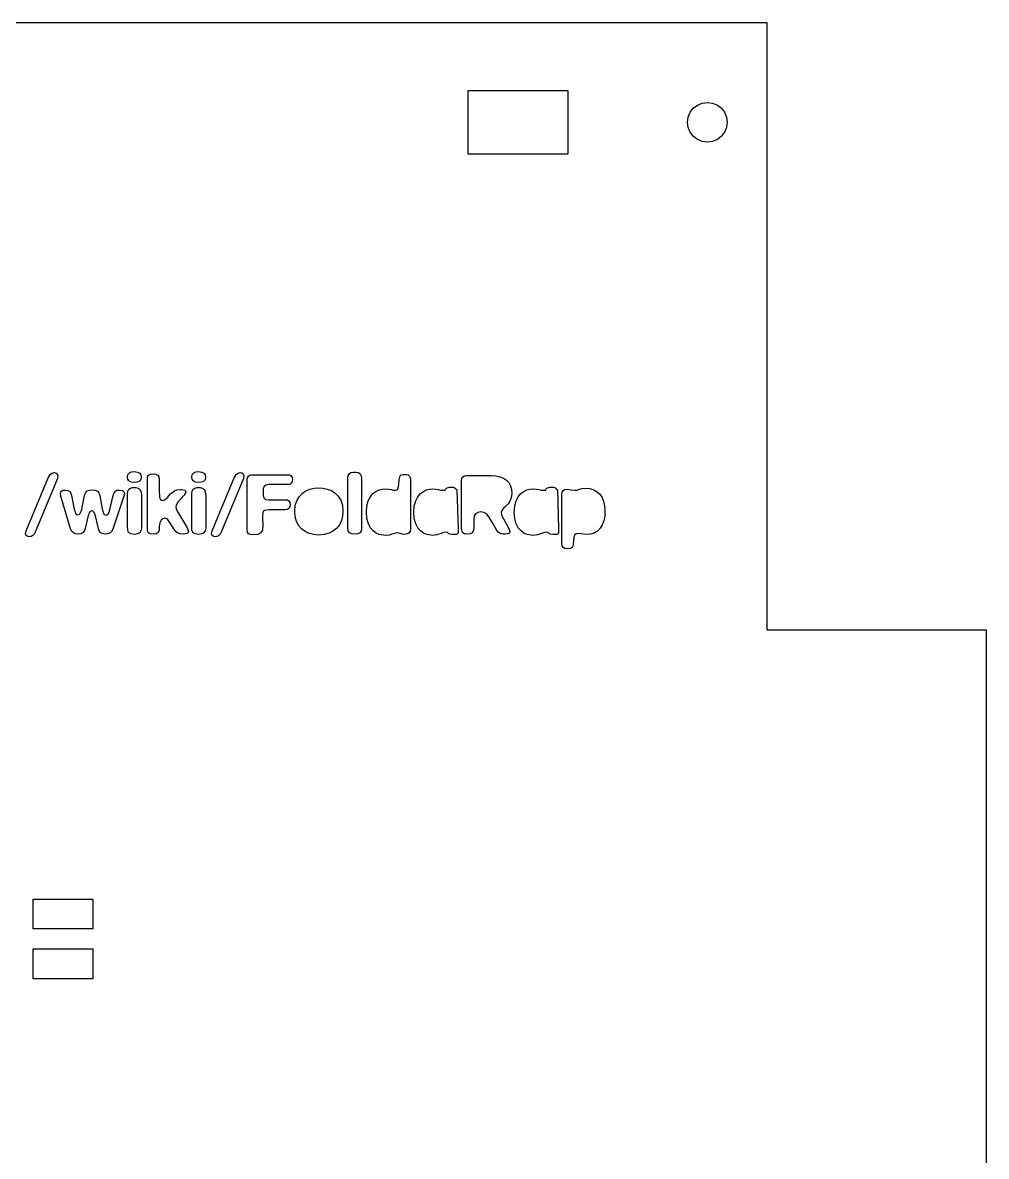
# Model space of a CAD drawing. Header units: metres. Extents: x 641 to 1235, y -1361 to -1021.
# Drawn here: x 1138.1 to 1234.9, y -1134.9 to -1021 of the extents above; entities that cross this region are included whole.
import ezdxf

# ---------------------------------------------------------------- set-up
doc = ezdxf.new("R2010")
doc.units = ezdxf.units.M

msp = doc.modelspace()

# ---------------------------------------------------------------- linework, layer by layer
at = {"layer": 'GROUP6'}
for p, q in [((1212.86, -1021.04, 0), (1058.86, -1021.04, 0)), ((1212.86, -1082.04, 0), (1212.86, -1021.04, 0)), ((1182.86, -1027.84, 0), (1192.86, -1027.84, 0)), ((1182.86, -1034.24, 0), (1182.86, -1027.84, 0)), ((1192.86, -1027.84, 0), (1192.86, -1034.24, 0)), ((1206.34, -1029.11, 0), (1206.86, -1029.04, 0)), ((1206.86, -1029.04, 0), (1207.38, -1029.11, 0)), ((1204.93, -1030.52, 0), (1205.13, -1030.04, 0)), ((1205.13, -1030.04, 0), (1205.44, -1029.63, 0)), ((1205.44, -1029.63, 0), (1205.86, -1029.31, 0)), ((1205.86, -1029.31, 0), (1206.34, -1029.11, 0)), ((1207.38, -1029.11, 0), (1207.86, -1029.31, 0)), ((1207.86, -1029.31, 0), (1208.27, -1029.63, 0)), ((1208.27, -1029.63, 0), (1208.59, -1030.04, 0)), ((1208.59, -1030.04, 0), (1208.79, -1030.52, 0)), ((1204.86, -1031.04, 0), (1204.93, -1030.52, 0)), ((1204.93, -1031.56, 0), (1204.86, -1031.04, 0)), ((1208.79, -1030.52, 0), (1208.86, -1031.04, 0)), ((1208.86, -1031.04, 0), (1208.79, -1031.56, 0)), ((1205.13, -1032.04, 0), (1204.93, -1031.56, 0)), ((1205.44, -1032.45, 0), (1205.13, -1032.04, 0)), ((1205.86, -1032.77, 0), (1205.44, -1032.45, 0)), ((1208.27, -1032.45, 0), (1207.86, -1032.77, 0)), ((1208.59, -1032.04, 0), (1208.27, -1032.45, 0)), ((1208.79, -1031.56, 0), (1208.59, -1032.04, 0)), ((1206.34, -1032.97, 0), (1205.86, -1032.77, 0)), ((1206.86, -1033.04, 0), (1206.34, -1032.97, 0)), ((1207.38, -1032.97, 0), (1206.86, -1033.04, 0)), ((1207.86, -1032.77, 0), (1207.38, -1032.97, 0)), ((1192.86, -1034.24, 0), (1182.86, -1034.24, 0)), ((1234.86, -1082.04, 0), (1212.86, -1082.04, 0)), ((1234.86, -1185.04, 0), (1234.86, -1082.04, 0)), ((1139.17, -1112.04, 0), (1139.17, -1109.04, 0)), ((1139.17, -1109.04, 0), (1145.17, -1109.04, 0)), ((1145.17, -1109.04, 0), (1145.17, -1112.04, 0)), ((1145.17, -1112.04, 0), (1139.17, -1112.04, 0)), ((1139.17, -1114.04, 0), (1145.17, -1114.04, 0)), ((1139.17, -1117.04, 0), (1139.17, -1114.04, 0)), ((1145.17, -1114.04, 0), (1145.17, -1117.04, 0)), ((1145.17, -1117.04, 0), (1139.17, -1117.04, 0))]:
    msp.add_line(p, q, dxfattribs=at)
at = {"layer": 'GROUP8'}
for p, q in [((1140.7, -1066.73, 0), (1140.91, -1066.37, 0)), ((1140.91, -1066.37, 0), (1141.07, -1066.26, 0)), ((1141.07, -1066.26, 0), (1141.28, -1066.22, 0)), ((1141.28, -1066.22, 0), (1141.45, -1066.25, 0)), ((1141.45, -1066.25, 0), (1141.59, -1066.35, 0)), ((1141.59, -1066.35, 0), (1141.66, -1066.53, 0)), ((1141.66, -1066.53, 0), (1141.61, -1066.8, 0)), ((1148.64, -1066.69, 0), (1148.69, -1066.41, 0)), ((1148.69, -1066.41, 0), (1148.84, -1066.24, 0)), ((1148.84, -1066.24, 0), (1149.06, -1066.15, 0)), ((1149.06, -1066.15, 0), (1149.32, -1066.12, 0)), ((1149.32, -1066.12, 0), (1149.65, -1066.16, 0)), ((1149.65, -1066.16, 0), (1149.87, -1066.27, 0)), ((1149.87, -1066.27, 0), (1149.99, -1066.44, 0)), ((1150.03, -1066.65, 0), (1149.97, -1066.93, 0)), ((1149.99, -1066.44, 0), (1150.03, -1066.65, 0)), ((1150.64, -1066.89, 0), (1150.67, -1066.65, 0)), ((1150.67, -1066.65, 0), (1150.77, -1066.47, 0)), ((1150.77, -1066.47, 0), (1150.96, -1066.37, 0)), ((1150.96, -1066.37, 0), (1151.24, -1066.33, 0)), ((1151.24, -1066.33, 0), (1151.5, -1066.37, 0)), ((1151.5, -1066.37, 0), (1151.69, -1066.47, 0)), ((1151.69, -1066.47, 0), (1151.8, -1066.65, 0)), ((1151.8, -1066.65, 0), (1151.84, -1066.89, 0)), ((1155.09, -1066.69, 0), (1155.14, -1066.41, 0)), ((1155.14, -1066.41, 0), (1155.29, -1066.24, 0)), ((1155.29, -1066.24, 0), (1155.52, -1066.15, 0)), ((1155.52, -1066.15, 0), (1155.78, -1066.12, 0)), ((1155.78, -1066.12, 0), (1156.11, -1066.16, 0)), ((1156.11, -1066.16, 0), (1156.32, -1066.27, 0)), ((1156.32, -1066.27, 0), (1156.44, -1066.44, 0)), ((1156.48, -1066.65, 0), (1156.43, -1066.93, 0)), ((1156.44, -1066.44, 0), (1156.48, -1066.65, 0)), ((1159.37, -1066.73, 0), (1159.58, -1066.37, 0)), ((1159.58, -1066.37, 0), (1159.74, -1066.26, 0)), ((1159.74, -1066.26, 0), (1159.95, -1066.22, 0)), ((1159.95, -1066.22, 0), (1160.12, -1066.25, 0)), ((1160.12, -1066.25, 0), (1160.26, -1066.35, 0)), ((1160.26, -1066.35, 0), (1160.33, -1066.53, 0)), ((1160.33, -1066.53, 0), (1160.28, -1066.8, 0)), ((1160.68, -1066.73, 0), (1160.78, -1066.58, 0)), ((1160.78, -1066.58, 0), (1160.92, -1066.47, 0)), ((1160.92, -1066.47, 0), (1161.09, -1066.43, 0)), ((1161.09, -1066.43, 0), (1164.75, -1066.43, 0)), ((1164.75, -1066.43, 0), (1164.92, -1066.46, 0)), ((1164.92, -1066.46, 0), (1165.07, -1066.55, 0)), ((1165.07, -1066.55, 0), (1165.17, -1066.7, 0)), ((1170.77, -1066.73, 0), (1170.8, -1066.51, 0)), ((1170.8, -1066.51, 0), (1170.91, -1066.33, 0)), ((1170.91, -1066.33, 0), (1171.08, -1066.21, 0)), ((1171.08, -1066.21, 0), (1171.29, -1066.17, 0)), ((1171.29, -1066.17, 0), (1171.58, -1066.17, 0)), ((1171.58, -1066.17, 0), (1171.82, -1066.21, 0)), ((1171.82, -1066.21, 0), (1172, -1066.33, 0)), ((1172, -1066.33, 0), (1172.1, -1066.53, 0)), ((1172.1, -1066.53, 0), (1172.14, -1066.82, 0)), ((1175.91, -1066.95, 0), (1176.01, -1066.56, 0)), ((1176.01, -1066.56, 0), (1176.12, -1066.44, 0)), ((1176.12, -1066.44, 0), (1176.29, -1066.4, 0)), ((1176.29, -1066.4, 0), (1176.64, -1066.4, 0)), ((1176.64, -1066.4, 0), (1176.83, -1066.45, 0)), ((1176.83, -1066.45, 0), (1176.96, -1066.57, 0)), ((1176.96, -1066.57, 0), (1177.04, -1066.79, 0)), ((1182.22, -1066.81, 0), (1182.31, -1066.64, 0)), ((1182.31, -1066.64, 0), (1182.46, -1066.54, 0)), ((1182.46, -1066.54, 0), (1182.68, -1066.51, 0)), ((1182.68, -1066.51, 0), (1185.16, -1066.51, 0)), ((1185.16, -1066.51, 0), (1185.62, -1066.54, 0)), ((1185.62, -1066.54, 0), (1186.03, -1066.63, 0)), ((1186.03, -1066.63, 0), (1186.39, -1066.77, 0)), ((1138.48, -1072.08, 0), (1140.7, -1066.73, 0)), ((1141.61, -1066.8, 0), (1139.38, -1072.2, 0)), ((1148.67, -1066.89, 0), (1148.64, -1066.69, 0)), ((1148.79, -1067.06, 0), (1148.67, -1066.89, 0)), ((1148.78, -1067.89, 0), (1148.95, -1067.77, 0)), ((1149, -1067.18, 0), (1148.79, -1067.06, 0)), ((1148.95, -1067.77, 0), (1149.16, -1067.72, 0)), ((1149.32, -1067.21, 0), (1149, -1067.18, 0)), ((1149.16, -1067.72, 0), (1149.48, -1067.72, 0)), ((1149.59, -1067.19, 0), (1149.32, -1067.21, 0)), ((1149.48, -1067.72, 0), (1149.73, -1067.77, 0)), ((1149.82, -1067.1, 0), (1149.59, -1067.19, 0)), ((1149.73, -1067.77, 0), (1149.9, -1067.92, 0)), ((1149.97, -1066.93, 0), (1149.82, -1067.1, 0)), ((1150.64, -1071.8, 0), (1150.64, -1066.89, 0)), ((1151.84, -1066.89, 0), (1151.84, -1068.02, 0)), ((1155.13, -1066.89, 0), (1155.09, -1066.69, 0)), ((1155.24, -1067.06, 0), (1155.13, -1066.89, 0)), ((1155.45, -1067.18, 0), (1155.24, -1067.06, 0)), ((1155.24, -1067.89, 0), (1155.41, -1067.77, 0)), ((1155.41, -1067.77, 0), (1155.62, -1067.72, 0)), ((1155.78, -1067.21, 0), (1155.45, -1067.18, 0)), ((1155.62, -1067.72, 0), (1155.94, -1067.72, 0)), ((1156.05, -1067.19, 0), (1155.78, -1067.21, 0)), ((1155.94, -1067.72, 0), (1156.18, -1067.77, 0)), ((1156.27, -1067.1, 0), (1156.05, -1067.19, 0)), ((1156.18, -1067.77, 0), (1156.36, -1067.92, 0)), ((1156.43, -1066.93, 0), (1156.27, -1067.1, 0)), ((1157.15, -1072.08, 0), (1159.37, -1066.73, 0)), ((1160.28, -1066.8, 0), (1158.05, -1072.2, 0)), ((1160.65, -1066.91, 0), (1160.68, -1066.73, 0)), ((1160.65, -1071.93, 0), (1160.65, -1066.91, 0)), ((1162.35, -1067.61, 0), (1162.28, -1067.83, 0)), ((1162.53, -1067.48, 0), (1162.35, -1067.61, 0)), ((1162.87, -1067.43, 0), (1162.53, -1067.48, 0)), ((1164.75, -1067.43, 0), (1162.87, -1067.43, 0)), ((1164.95, -1067.4, 0), (1164.75, -1067.43, 0)), ((1165.09, -1067.29, 0), (1164.95, -1067.4, 0)), ((1165.18, -1067.12, 0), (1165.09, -1067.29, 0)), ((1165.17, -1066.7, 0), (1165.21, -1066.91, 0)), ((1165.21, -1066.91, 0), (1165.18, -1067.12, 0)), ((1166.95, -1067.88, 0), (1167.39, -1067.78, 0)), ((1167.39, -1067.78, 0), (1167.85, -1067.74, 0)), ((1167.85, -1067.74, 0), (1168.27, -1067.77, 0)), ((1168.27, -1067.77, 0), (1168.7, -1067.87, 0)), ((1170.77, -1071.76, 0), (1170.77, -1066.73, 0)), ((1172.14, -1066.82, 0), (1172.14, -1071.85, 0)), ((1175.81, -1067.83, 0), (1175.89, -1067.37, 0)), ((1175.89, -1067.37, 0), (1175.91, -1066.95, 0)), ((1177.04, -1066.79, 0), (1177.07, -1067.09, 0)), ((1177.07, -1067.09, 0), (1177.07, -1071.86, 0)), ((1180.61, -1067.84, 0), (1180.67, -1067.77, 0)), ((1180.67, -1067.77, 0), (1180.84, -1067.7, 0)), ((1180.84, -1067.7, 0), (1180.97, -1067.68, 0)), ((1180.97, -1067.68, 0), (1181.34, -1067.68, 0)), ((1181.34, -1067.68, 0), (1181.45, -1067.73, 0)), ((1181.45, -1067.73, 0), (1181.59, -1067.84, 0)), ((1182.19, -1067.04, 0), (1182.22, -1066.81, 0)), ((1182.19, -1071.73, 0), (1182.19, -1067.04, 0)), ((1186.39, -1066.77, 0), (1186.68, -1066.97, 0)), ((1186.68, -1066.97, 0), (1186.92, -1067.23, 0)), ((1186.92, -1067.23, 0), (1187.08, -1067.54, 0)), ((1187.08, -1067.54, 0), (1187.18, -1067.91, 0)), ((1190.69, -1067.84, 0), (1190.75, -1067.77, 0)), ((1190.75, -1067.77, 0), (1190.92, -1067.7, 0)), ((1190.92, -1067.7, 0), (1191.05, -1067.68, 0)), ((1191.05, -1067.68, 0), (1191.42, -1067.68, 0)), ((1191.42, -1067.68, 0), (1191.53, -1067.73, 0)), ((1191.53, -1067.73, 0), (1191.67, -1067.84, 0)), ((1194.27, -1067.82, 0), (1194.66, -1067.79, 0)), ((1194.66, -1067.79, 0), (1195.07, -1067.82, 0)), ((1141.91, -1068.28, 0), (1141.99, -1068.09, 0)), ((1141.95, -1068.59, 0), (1141.91, -1068.28, 0)), ((1142.94, -1071.88, 0), (1141.95, -1068.59, 0)), ((1141.99, -1068.09, 0), (1142.16, -1068, 0)), ((1142.16, -1068, 0), (1142.39, -1067.98, 0)), ((1142.39, -1067.98, 0), (1142.66, -1068.01, 0)), ((1142.66, -1068.01, 0), (1142.85, -1068.11, 0)), ((1142.85, -1068.11, 0), (1142.97, -1068.27, 0)), ((1142.97, -1068.27, 0), (1143.04, -1068.51, 0)), ((1143.04, -1068.51, 0), (1143.31, -1069.89, 0)), ((1144.05, -1069.91, 0), (1144.34, -1068.49, 0)), ((1144.34, -1068.49, 0), (1144.45, -1068.21, 0)), ((1144.45, -1068.21, 0), (1144.61, -1068.06, 0)), ((1144.61, -1068.06, 0), (1144.83, -1067.99, 0)), ((1144.83, -1067.99, 0), (1145.1, -1067.96, 0)), ((1145.1, -1067.96, 0), (1145.4, -1067.99, 0)), ((1145.4, -1067.99, 0), (1145.62, -1068.08, 0)), ((1145.62, -1068.08, 0), (1145.78, -1068.25, 0)), ((1145.78, -1068.25, 0), (1145.88, -1068.56, 0)), ((1145.88, -1068.56, 0), (1146.1, -1069.86, 0)), ((1146.83, -1070.09, 0), (1147.16, -1068.66, 0)), ((1147.16, -1068.66, 0), (1147.27, -1068.31, 0)), ((1148.25, -1068.68, 0), (1147.16, -1071.9, 0)), ((1147.27, -1068.31, 0), (1147.41, -1068.1, 0)), ((1147.41, -1068.1, 0), (1147.59, -1068, 0)), ((1147.59, -1068, 0), (1147.85, -1067.98, 0)), ((1147.85, -1067.98, 0), (1148.15, -1068.03, 0)), ((1148.15, -1068.03, 0), (1148.3, -1068.17, 0)), ((1148.33, -1068.39, 0), (1148.25, -1068.68, 0)), ((1148.3, -1068.17, 0), (1148.33, -1068.39, 0)), ((1148.64, -1068.36, 0), (1148.67, -1068.09, 0)), ((1148.64, -1071.65, 0), (1148.64, -1068.36, 0)), ((1148.67, -1068.09, 0), (1148.78, -1067.89, 0)), ((1149.9, -1067.92, 0), (1150.01, -1068.16, 0)), ((1150.01, -1068.16, 0), (1150.04, -1068.5, 0)), ((1150.04, -1068.5, 0), (1150.04, -1071.79, 0)), ((1151.84, -1068.02, 0), (1151.87, -1068.67, 0)), ((1151.87, -1068.67, 0), (1151.97, -1068.96, 0)), ((1152.35, -1068.96, 0), (1152.7, -1068.67, 0)), ((1152.7, -1068.67, 0), (1152.77, -1068.59, 0)), ((1152.77, -1068.59, 0), (1152.98, -1068.35, 0)), ((1152.98, -1068.35, 0), (1153.35, -1068.04, 0)), ((1153.35, -1068.04, 0), (1153.61, -1067.94, 0)), ((1153.61, -1067.94, 0), (1153.98, -1067.91, 0)), ((1154.32, -1068.49, 0), (1153.7, -1069.2, 0)), ((1153.98, -1067.91, 0), (1154.11, -1067.91, 0)), ((1154.11, -1067.91, 0), (1154.4, -1067.98, 0)), ((1154.45, -1068.31, 0), (1154.32, -1068.49, 0)), ((1154.4, -1067.98, 0), (1154.47, -1068.05, 0)), ((1154.49, -1068.16, 0), (1154.45, -1068.31, 0)), ((1154.47, -1068.05, 0), (1154.49, -1068.16, 0)), ((1155.09, -1068.36, 0), (1155.13, -1068.09, 0)), ((1155.09, -1071.65, 0), (1155.09, -1068.36, 0)), ((1155.13, -1068.09, 0), (1155.24, -1067.89, 0)), ((1156.36, -1067.92, 0), (1156.46, -1068.16, 0)), ((1156.46, -1068.16, 0), (1156.5, -1068.5, 0)), ((1156.5, -1068.5, 0), (1156.5, -1071.79, 0)), ((1162.28, -1067.83, 0), (1162.26, -1068.14, 0)), ((1162.26, -1068.14, 0), (1162.26, -1068.52, 0)), ((1162.26, -1068.52, 0), (1162.32, -1068.77, 0)), ((1162.32, -1068.77, 0), (1162.5, -1068.91, 0)), ((1162.5, -1068.91, 0), (1162.87, -1068.94, 0)), ((1165.64, -1069.05, 0), (1165.87, -1068.64, 0)), ((1165.87, -1068.64, 0), (1166.18, -1068.31, 0)), ((1166.18, -1068.31, 0), (1166.54, -1068.06, 0)), ((1166.54, -1068.06, 0), (1166.95, -1067.88, 0)), ((1168.7, -1067.87, 0), (1169.11, -1068.03, 0)), ((1169.11, -1068.03, 0), (1169.48, -1068.27, 0)), ((1169.48, -1068.27, 0), (1169.8, -1068.59, 0)), ((1169.8, -1068.59, 0), (1170.05, -1068.99, 0)), ((1172.82, -1069.05, 0), (1173.04, -1068.64, 0)), ((1173.04, -1068.64, 0), (1173.29, -1068.33, 0)), ((1173.29, -1068.33, 0), (1173.59, -1068.11, 0)), ((1173.59, -1068.11, 0), (1173.91, -1067.96, 0)), ((1173.91, -1067.96, 0), (1174.22, -1067.89, 0)), ((1174.22, -1067.89, 0), (1174.52, -1067.86, 0)), ((1174.52, -1067.86, 0), (1174.85, -1067.89, 0)), ((1174.85, -1067.89, 0), (1175.11, -1067.93, 0)), ((1175.11, -1067.93, 0), (1175.32, -1067.98, 0)), ((1175.32, -1067.98, 0), (1175.54, -1068, 0)), ((1175.54, -1068, 0), (1175.71, -1067.96, 0)), ((1175.71, -1067.96, 0), (1175.81, -1067.83, 0)), ((1177.58, -1069.05, 0), (1177.8, -1068.64, 0)), ((1177.8, -1068.64, 0), (1178.05, -1068.33, 0)), ((1178.05, -1068.33, 0), (1178.35, -1068.11, 0)), ((1178.35, -1068.11, 0), (1178.67, -1067.96, 0)), ((1178.67, -1067.96, 0), (1178.98, -1067.89, 0)), ((1178.98, -1067.89, 0), (1179.28, -1067.86, 0)), ((1179.28, -1067.86, 0), (1179.61, -1067.88, 0)), ((1179.61, -1067.88, 0), (1179.87, -1067.93, 0)), ((1179.87, -1067.93, 0), (1180.08, -1067.98, 0)), ((1180.08, -1067.98, 0), (1180.3, -1068, 0)), ((1180.3, -1068, 0), (1180.45, -1067.99, 0)), ((1180.45, -1067.99, 0), (1180.54, -1067.98, 0)), ((1180.54, -1067.98, 0), (1180.61, -1067.84, 0)), ((1181.59, -1067.84, 0), (1181.72, -1067.95, 0)), ((1181.72, -1067.95, 0), (1181.83, -1071.86, 0)), ((1187.17, -1068.74, 0), (1187.01, -1069.15, 0)), ((1187.22, -1068.32, 0), (1187.17, -1068.74, 0)), ((1187.18, -1067.91, 0), (1187.22, -1068.32, 0)), ((1187.66, -1069.05, 0), (1187.88, -1068.64, 0)), ((1187.88, -1068.64, 0), (1188.13, -1068.33, 0)), ((1188.13, -1068.33, 0), (1188.43, -1068.11, 0)), ((1188.43, -1068.11, 0), (1188.75, -1067.96, 0)), ((1188.75, -1067.96, 0), (1189.06, -1067.89, 0)), ((1189.06, -1067.89, 0), (1189.36, -1067.86, 0)), ((1189.36, -1067.86, 0), (1189.69, -1067.88, 0)), ((1189.69, -1067.88, 0), (1189.95, -1067.93, 0)), ((1189.95, -1067.93, 0), (1190.16, -1067.98, 0)), ((1190.16, -1067.98, 0), (1190.38, -1068, 0)), ((1190.38, -1068, 0), (1190.53, -1067.99, 0)), ((1190.53, -1067.99, 0), (1190.62, -1067.98, 0)), ((1190.62, -1067.98, 0), (1190.69, -1067.84, 0)), ((1191.67, -1067.84, 0), (1191.8, -1067.95, 0)), ((1191.8, -1067.95, 0), (1191.91, -1071.86, 0)), ((1192.25, -1068.4, 0), (1192.29, -1068.18, 0)), ((1192.25, -1073.29, 0), (1192.25, -1068.4, 0)), ((1192.29, -1068.18, 0), (1192.39, -1068.02, 0)), ((1192.39, -1068.02, 0), (1192.56, -1067.92, 0)), ((1192.56, -1067.92, 0), (1192.8, -1067.89, 0)), ((1192.8, -1067.89, 0), (1193.2, -1067.94, 0)), ((1193.2, -1067.94, 0), (1193.55, -1068, 0)), ((1193.55, -1068, 0), (1193.79, -1067.97, 0)), ((1193.79, -1067.97, 0), (1194, -1067.89, 0)), ((1194, -1067.89, 0), (1194.27, -1067.82, 0)), ((1195.07, -1067.82, 0), (1195.45, -1067.94, 0)), ((1195.45, -1067.94, 0), (1195.78, -1068.14, 0)), ((1195.78, -1068.14, 0), (1196.06, -1068.4, 0)), ((1196.06, -1068.4, 0), (1196.28, -1068.72, 0)), ((1196.28, -1068.72, 0), (1196.44, -1069.11, 0)), ((1143.31, -1069.89, 0), (1143.47, -1070.36, 0)), ((1143.9, -1070.33, 0), (1144.05, -1069.91, 0)), ((1146.1, -1069.86, 0), (1146.19, -1070.2, 0)), ((1151.97, -1068.96, 0), (1152.15, -1069.02, 0)), ((1152.15, -1069.02, 0), (1152.35, -1068.96, 0)), ((1153.54, -1069.48, 0), (1153.51, -1069.66, 0)), ((1153.51, -1069.66, 0), (1153.53, -1069.86, 0)), ((1153.53, -1069.86, 0), (1153.6, -1070.03, 0)), ((1153.7, -1069.2, 0), (1153.54, -1069.48, 0)), ((1153.6, -1070.03, 0), (1154.6, -1071.71, 0)), ((1162.39, -1070.01, 0), (1162.28, -1070.09, 0)), ((1162.87, -1069.95, 0), (1162.39, -1070.01, 0)), ((1162.87, -1068.94, 0), (1164.52, -1068.94, 0)), ((1164.52, -1069.95, 0), (1162.87, -1069.95, 0)), ((1164.52, -1068.94, 0), (1164.69, -1068.97, 0)), ((1164.72, -1069.91, 0), (1164.52, -1069.95, 0)), ((1164.69, -1068.97, 0), (1164.84, -1069.06, 0)), ((1164.86, -1069.8, 0), (1164.72, -1069.91, 0)), ((1164.84, -1069.06, 0), (1164.94, -1069.21, 0)), ((1164.95, -1069.64, 0), (1164.86, -1069.8, 0)), ((1164.94, -1069.21, 0), (1164.98, -1069.44, 0)), ((1164.98, -1069.44, 0), (1164.95, -1069.64, 0)), ((1165.44, -1070.12, 0), (1165.49, -1069.54, 0)), ((1165.49, -1069.54, 0), (1165.64, -1069.05, 0)), ((1170.05, -1068.99, 0), (1170.22, -1069.5, 0)), ((1170.22, -1069.5, 0), (1170.27, -1070.1, 0)), ((1172.63, -1070.2, 0), (1172.68, -1069.56, 0)), ((1172.68, -1069.56, 0), (1172.82, -1069.05, 0)), ((1177.39, -1070.2, 0), (1177.44, -1069.56, 0)), ((1177.44, -1069.56, 0), (1177.58, -1069.05, 0)), ((1186.22, -1070.01, 0), (1186.15, -1070.24, 0)), ((1186.43, -1069.75, 0), (1186.22, -1070.01, 0)), ((1186.59, -1069.62, 0), (1186.43, -1069.75, 0)), ((1186.74, -1069.48, 0), (1186.59, -1069.62, 0)), ((1186.86, -1069.35, 0), (1186.74, -1069.48, 0)), ((1187.01, -1069.15, 0), (1186.86, -1069.35, 0)), ((1187.47, -1070.2, 0), (1187.52, -1069.56, 0)), ((1187.52, -1069.56, 0), (1187.66, -1069.05, 0)), ((1196.44, -1069.11, 0), (1196.54, -1069.55, 0)), ((1196.54, -1069.55, 0), (1196.58, -1070.04, 0)), ((1196.58, -1070.04, 0), (1196.55, -1070.58, 0)), ((1143.47, -1070.36, 0), (1143.56, -1070.44, 0)), ((1143.56, -1070.44, 0), (1143.68, -1070.47, 0)), ((1143.68, -1070.47, 0), (1143.8, -1070.44, 0)), ((1143.8, -1070.44, 0), (1143.9, -1070.33, 0)), ((1144.71, -1070.53, 0), (1144.43, -1071.69, 0)), ((1144.75, -1070.4, 0), (1144.71, -1070.53, 0)), ((1144.81, -1070.25, 0), (1144.75, -1070.4, 0)), ((1144.91, -1070.13, 0), (1144.81, -1070.25, 0)), ((1145.07, -1070.07, 0), (1144.91, -1070.13, 0)), ((1145.17, -1070.1, 0), (1145.07, -1070.07, 0)), ((1145.26, -1070.18, 0), (1145.17, -1070.1, 0)), ((1145.4, -1070.44, 0), (1145.26, -1070.18, 0)), ((1145.7, -1071.71, 0), (1145.4, -1070.44, 0)), ((1146.19, -1070.2, 0), (1146.28, -1070.39, 0)), ((1146.28, -1070.39, 0), (1146.39, -1070.47, 0)), ((1146.39, -1070.47, 0), (1146.49, -1070.49, 0)), ((1146.49, -1070.49, 0), (1146.6, -1070.47, 0)), ((1146.6, -1070.47, 0), (1146.69, -1070.39, 0)), ((1146.69, -1070.39, 0), (1146.83, -1070.09, 0)), ((1152.01, -1071, 0), (1151.88, -1071.27, 0)), ((1152.19, -1070.85, 0), (1152.01, -1071, 0)), ((1152.38, -1070.8, 0), (1152.19, -1070.85, 0)), ((1152.52, -1070.83, 0), (1152.38, -1070.8, 0)), ((1152.65, -1070.91, 0), (1152.52, -1070.83, 0)), ((1152.91, -1071.22, 0), (1152.65, -1070.91, 0)), ((1162.22, -1070.24, 0), (1162.21, -1070.71, 0)), ((1162.21, -1070.71, 0), (1162.24, -1071.5, 0)), ((1162.28, -1070.09, 0), (1162.22, -1070.24, 0)), ((1165.48, -1070.66, 0), (1165.44, -1070.12, 0)), ((1165.62, -1071.14, 0), (1165.48, -1070.66, 0)), ((1165.84, -1071.55, 0), (1165.62, -1071.14, 0)), ((1170.12, -1071.04, 0), (1169.93, -1071.45, 0)), ((1170.23, -1070.59, 0), (1170.12, -1071.04, 0)), ((1170.27, -1070.1, 0), (1170.23, -1070.59, 0)), ((1172.68, -1070.84, 0), (1172.63, -1070.2, 0)), ((1172.83, -1071.36, 0), (1172.68, -1070.84, 0)), ((1177.44, -1070.84, 0), (1177.39, -1070.2, 0)), ((1177.59, -1071.36, 0), (1177.44, -1070.84, 0)), ((1183.45, -1070.57, 0), (1183.4, -1070.89, 0)), ((1183.4, -1070.89, 0), (1183.4, -1071.87, 0)), ((1183.58, -1070.35, 0), (1183.45, -1070.57, 0)), ((1183.81, -1070.21, 0), (1183.58, -1070.35, 0)), ((1184.12, -1070.17, 0), (1183.81, -1070.21, 0)), ((1184.42, -1070.21, 0), (1184.12, -1070.17, 0)), ((1184.67, -1070.36, 0), (1184.42, -1070.21, 0)), ((1184.93, -1070.67, 0), (1184.67, -1070.36, 0)), ((1185.25, -1071.21, 0), (1184.93, -1070.67, 0)), ((1185.72, -1072.05, 0), (1185.25, -1071.21, 0)), ((1186.15, -1070.24, 0), (1186.22, -1070.55, 0)), ((1186.22, -1070.55, 0), (1186.88, -1071.75, 0)), ((1187.52, -1070.84, 0), (1187.47, -1070.2, 0)), ((1187.67, -1071.36, 0), (1187.52, -1070.84, 0)), ((1196.46, -1071.05, 0), (1196.31, -1071.46, 0)), ((1196.55, -1070.58, 0), (1196.46, -1071.05, 0)), ((1138.41, -1072.36, 0), (1138.48, -1072.08, 0)), ((1139.38, -1072.2, 0), (1139.27, -1072.4, 0)), ((1143.06, -1072.13, 0), (1142.94, -1071.88, 0)), ((1143.22, -1072.28, 0), (1143.06, -1072.13, 0)), ((1143.44, -1072.37, 0), (1143.22, -1072.28, 0)), ((1144.19, -1072.24, 0), (1143.98, -1072.36, 0)), ((1144.33, -1072.02, 0), (1144.19, -1072.24, 0)), ((1144.43, -1071.69, 0), (1144.33, -1072.02, 0)), ((1145.78, -1072.01, 0), (1145.7, -1071.71, 0)), ((1145.9, -1072.22, 0), (1145.78, -1072.01, 0)), ((1146.1, -1072.35, 0), (1145.9, -1072.22, 0)), ((1146.9, -1072.27, 0), (1146.68, -1072.36, 0)), ((1147.05, -1072.12, 0), (1146.9, -1072.27, 0)), ((1147.16, -1071.9, 0), (1147.05, -1072.12, 0)), ((1148.67, -1071.98, 0), (1148.64, -1071.65, 0)), ((1148.76, -1072.23, 0), (1148.67, -1071.98, 0)), ((1148.97, -1072.37, 0), (1148.76, -1072.23, 0)), ((1149.87, -1072.26, 0), (1149.65, -1072.38, 0)), ((1150, -1072.06, 0), (1149.87, -1072.26, 0)), ((1150.04, -1071.79, 0), (1150, -1072.06, 0)), ((1150.67, -1072.07, 0), (1150.64, -1071.8, 0)), ((1150.77, -1072.26, 0), (1150.67, -1072.07, 0)), ((1150.96, -1072.36, 0), (1150.77, -1072.26, 0)), ((1151.73, -1072.22, 0), (1151.56, -1072.36, 0)), ((1151.81, -1072, 0), (1151.73, -1072.22, 0)), ((1151.84, -1071.68, 0), (1151.81, -1072, 0)), ((1151.88, -1071.27, 0), (1151.84, -1071.68, 0)), ((1153.37, -1071.98, 0), (1152.91, -1071.22, 0)), ((1153.52, -1072.16, 0), (1153.37, -1071.98, 0)), ((1153.72, -1072.3, 0), (1153.52, -1072.16, 0)), ((1153.95, -1072.37, 0), (1153.72, -1072.3, 0)), ((1154.63, -1072.33, 0), (1154.46, -1072.38, 0)), ((1154.6, -1071.71, 0), (1154.72, -1071.95, 0)), ((1154.73, -1072.24, 0), (1154.63, -1072.33, 0)), ((1154.72, -1071.95, 0), (1154.76, -1072.12, 0)), ((1154.76, -1072.12, 0), (1154.73, -1072.24, 0)), ((1155.12, -1071.98, 0), (1155.09, -1071.65, 0)), ((1155.22, -1072.23, 0), (1155.12, -1071.98, 0)), ((1155.43, -1072.37, 0), (1155.22, -1072.23, 0)), ((1156.32, -1072.26, 0), (1156.1, -1072.38, 0)), ((1156.46, -1072.06, 0), (1156.32, -1072.26, 0)), ((1156.5, -1071.79, 0), (1156.46, -1072.06, 0)), ((1157.08, -1072.36, 0), (1157.15, -1072.08, 0)), ((1158.05, -1072.2, 0), (1157.94, -1072.4, 0)), ((1160.69, -1072.2, 0), (1160.65, -1071.93, 0)), ((1160.8, -1072.36, 0), (1160.69, -1072.2, 0)), ((1162.03, -1072.28, 0), (1161.74, -1072.42, 0)), ((1162.19, -1071.99, 0), (1162.03, -1072.28, 0)), ((1162.24, -1071.5, 0), (1162.19, -1071.99, 0)), ((1166.12, -1071.88, 0), (1165.84, -1071.55, 0)), ((1166.47, -1072.14, 0), (1166.12, -1071.88, 0)), ((1166.87, -1072.33, 0), (1166.47, -1072.14, 0)), ((1167.33, -1072.45, 0), (1166.87, -1072.33, 0)), ((1168.89, -1072.3, 0), (1168.39, -1072.44, 0)), ((1169.32, -1072.08, 0), (1168.89, -1072.3, 0)), ((1169.66, -1071.8, 0), (1169.32, -1072.08, 0)), ((1169.93, -1071.45, 0), (1169.66, -1071.8, 0)), ((1170.81, -1072.06, 0), (1170.77, -1071.76, 0)), ((1170.93, -1072.26, 0), (1170.81, -1072.06, 0)), ((1171.15, -1072.37, 0), (1170.93, -1072.26, 0)), ((1171.98, -1072.27, 0), (1171.77, -1072.38, 0)), ((1172.1, -1072.09, 0), (1171.98, -1072.27, 0)), ((1172.14, -1071.85, 0), (1172.1, -1072.09, 0)), ((1173.04, -1071.76, 0), (1172.83, -1071.36, 0)), ((1173.31, -1072.07, 0), (1173.04, -1071.76, 0)), ((1173.6, -1072.29, 0), (1173.31, -1072.07, 0)), ((1173.92, -1072.43, 0), (1173.6, -1072.29, 0)), ((1175.41, -1072.32, 0), (1175.19, -1072.4, 0)), ((1175.68, -1072.28, 0), (1175.41, -1072.32, 0)), ((1175.86, -1072.3, 0), (1175.68, -1072.28, 0)), ((1176.03, -1072.35, 0), (1175.86, -1072.3, 0)), ((1176.93, -1072.28, 0), (1176.75, -1072.38, 0)), ((1177.03, -1072.1, 0), (1176.93, -1072.28, 0)), ((1177.07, -1071.86, 0), (1177.03, -1072.1, 0)), ((1177.8, -1071.77, 0), (1177.59, -1071.36, 0)), ((1178.07, -1072.07, 0), (1177.8, -1071.77, 0)), ((1178.36, -1072.29, 0), (1178.07, -1072.07, 0)), ((1178.68, -1072.43, 0), (1178.36, -1072.29, 0)), ((1180.31, -1072.26, 0), (1180.03, -1072.37, 0)), ((1180.6, -1072.21, 0), (1180.31, -1072.26, 0)), ((1180.76, -1072.24, 0), (1180.6, -1072.21, 0)), ((1180.87, -1072.32, 0), (1180.76, -1072.24, 0)), ((1181, -1072.39, 0), (1180.87, -1072.32, 0)), ((1181.84, -1072.19, 0), (1181.81, -1072.36, 0)), ((1181.83, -1071.86, 0), (1181.84, -1072.19, 0)), ((1182.22, -1072.06, 0), (1182.19, -1071.73, 0)), ((1182.31, -1072.27, 0), (1182.22, -1072.06, 0)), ((1182.49, -1072.37, 0), (1182.31, -1072.27, 0)), ((1183.25, -1072.27, 0), (1183.05, -1072.37, 0)), ((1183.36, -1072.11, 0), (1183.25, -1072.27, 0)), ((1183.4, -1071.87, 0), (1183.36, -1072.11, 0)), ((1185.84, -1072.2, 0), (1185.72, -1072.05, 0)), ((1185.98, -1072.31, 0), (1185.84, -1072.2, 0)), ((1186.16, -1072.38, 0), (1185.98, -1072.31, 0)), ((1186.92, -1072.33, 0), (1186.78, -1072.38, 0)), ((1186.88, -1071.75, 0), (1187.04, -1072.12, 0)), ((1187.01, -1072.24, 0), (1186.92, -1072.33, 0)), ((1187.04, -1072.12, 0), (1187.01, -1072.24, 0)), ((1187.88, -1071.77, 0), (1187.67, -1071.36, 0)), ((1188.15, -1072.07, 0), (1187.88, -1071.77, 0)), ((1188.44, -1072.29, 0), (1188.15, -1072.07, 0)), ((1188.76, -1072.43, 0), (1188.44, -1072.29, 0)), ((1190.39, -1072.26, 0), (1190.11, -1072.37, 0)), ((1190.68, -1072.21, 0), (1190.39, -1072.26, 0)), ((1190.84, -1072.24, 0), (1190.68, -1072.21, 0)), ((1190.95, -1072.32, 0), (1190.84, -1072.24, 0)), ((1191.08, -1072.39, 0), (1190.95, -1072.32, 0)), ((1191.92, -1072.19, 0), (1191.89, -1072.36, 0)), ((1191.91, -1071.86, 0), (1191.92, -1072.19, 0)), ((1193.89, -1072.32, 0), (1193.7, -1072.36, 0)), ((1194.19, -1072.38, 0), (1193.89, -1072.32, 0)), ((1195.5, -1072.29, 0), (1195.13, -1072.41, 0)), ((1195.83, -1072.09, 0), (1195.5, -1072.29, 0)), ((1196.1, -1071.81, 0), (1195.83, -1072.09, 0)), ((1196.31, -1071.46, 0), (1196.1, -1071.81, 0)), ((1138.49, -1072.54, 0), (1138.41, -1072.36, 0)), ((1138.63, -1072.63, 0), (1138.49, -1072.54, 0)), ((1138.78, -1072.66, 0), (1138.63, -1072.63, 0)), ((1138.97, -1072.63, 0), (1138.78, -1072.66, 0)), ((1139.14, -1072.54, 0), (1138.97, -1072.63, 0)), ((1139.27, -1072.4, 0), (1139.14, -1072.54, 0)), ((1143.69, -1072.39, 0), (1143.44, -1072.37, 0)), ((1143.98, -1072.36, 0), (1143.69, -1072.39, 0)), ((1146.42, -1072.39, 0), (1146.1, -1072.35, 0)), ((1146.68, -1072.36, 0), (1146.42, -1072.39, 0)), ((1149.34, -1072.42, 0), (1148.97, -1072.37, 0)), ((1149.65, -1072.38, 0), (1149.34, -1072.42, 0)), ((1151.26, -1072.4, 0), (1150.96, -1072.36, 0)), ((1151.56, -1072.36, 0), (1151.26, -1072.4, 0)), ((1154.23, -1072.4, 0), (1153.95, -1072.37, 0)), ((1154.46, -1072.38, 0), (1154.23, -1072.4, 0)), ((1155.8, -1072.42, 0), (1155.43, -1072.37, 0)), ((1156.1, -1072.38, 0), (1155.8, -1072.42, 0)), ((1157.16, -1072.54, 0), (1157.08, -1072.36, 0)), ((1157.3, -1072.63, 0), (1157.16, -1072.54, 0)), ((1157.45, -1072.66, 0), (1157.3, -1072.63, 0)), ((1157.64, -1072.63, 0), (1157.45, -1072.66, 0)), ((1157.81, -1072.54, 0), (1157.64, -1072.63, 0)), ((1157.94, -1072.4, 0), (1157.81, -1072.54, 0)), ((1161.01, -1072.44, 0), (1160.8, -1072.36, 0)), ((1161.33, -1072.46, 0), (1161.01, -1072.44, 0)), ((1161.74, -1072.42, 0), (1161.33, -1072.46, 0)), ((1167.81, -1072.49, 0), (1167.33, -1072.45, 0)), ((1168.39, -1072.44, 0), (1167.81, -1072.49, 0)), ((1171.49, -1072.41, 0), (1171.15, -1072.37, 0)), ((1171.77, -1072.38, 0), (1171.49, -1072.41, 0)), ((1174.53, -1072.53, 0), (1173.92, -1072.43, 0)), ((1174.93, -1072.49, 0), (1174.53, -1072.53, 0)), ((1175.19, -1072.4, 0), (1174.93, -1072.49, 0)), ((1176.21, -1072.4, 0), (1176.03, -1072.35, 0)), ((1176.49, -1072.42, 0), (1176.21, -1072.4, 0)), ((1176.75, -1072.38, 0), (1176.49, -1072.42, 0)), ((1179.29, -1072.53, 0), (1178.68, -1072.43, 0)), ((1179.71, -1072.48, 0), (1179.29, -1072.53, 0)), ((1180.03, -1072.37, 0), (1179.71, -1072.48, 0)), ((1181.25, -1072.42, 0), (1181, -1072.39, 0)), ((1181.65, -1072.42, 0), (1181.25, -1072.42, 0)), ((1181.81, -1072.36, 0), (1181.65, -1072.42, 0)), ((1182.78, -1072.4, 0), (1182.49, -1072.37, 0)), ((1183.05, -1072.37, 0), (1182.78, -1072.4, 0)), ((1186.37, -1072.4, 0), (1186.16, -1072.38, 0)), ((1186.57, -1072.4, 0), (1186.37, -1072.4, 0)), ((1186.78, -1072.38, 0), (1186.57, -1072.4, 0)), ((1189.37, -1072.53, 0), (1188.76, -1072.43, 0)), ((1189.79, -1072.48, 0), (1189.37, -1072.53, 0)), ((1190.11, -1072.37, 0), (1189.79, -1072.48, 0)), ((1191.33, -1072.42, 0), (1191.08, -1072.39, 0)), ((1191.73, -1072.42, 0), (1191.33, -1072.42, 0)), ((1191.89, -1072.36, 0), (1191.73, -1072.42, 0)), ((1192.28, -1073.56, 0), (1192.25, -1073.29, 0)), ((1193.39, -1073.44, 0), (1193.31, -1073.71, 0)), ((1193.41, -1073.03, 0), (1193.39, -1073.44, 0)), ((1193.45, -1072.68, 0), (1193.41, -1073.03, 0)), ((1193.54, -1072.47, 0), (1193.45, -1072.68, 0)), ((1193.7, -1072.36, 0), (1193.54, -1072.47, 0)), ((1194.7, -1072.45, 0), (1194.19, -1072.38, 0)), ((1195.13, -1072.41, 0), (1194.7, -1072.45, 0)), ((1192.37, -1073.74, 0), (1192.28, -1073.56, 0)), ((1192.55, -1073.85, 0), (1192.37, -1073.74, 0)), ((1192.83, -1073.89, 0), (1192.55, -1073.85, 0)), ((1193.13, -1073.85, 0), (1192.83, -1073.89, 0)), ((1193.31, -1073.71, 0), (1193.13, -1073.85, 0))]:
    msp.add_line(p, q, dxfattribs=at)

doc.saveas('drawing.dxf')
